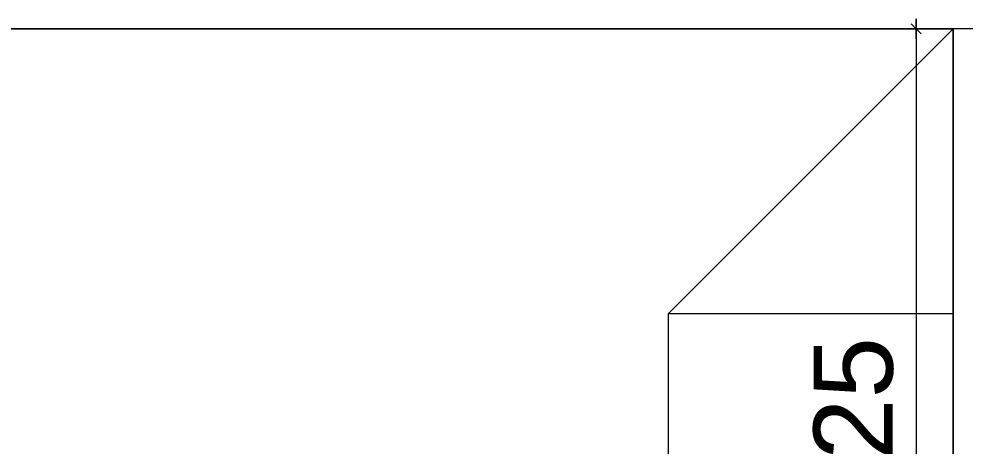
# Model space of a CAD drawing. Header units: metres. Extents: x 5 to 242, y -3 to 162.
# Drawn here: x 190.41 to 196.38, y 84.11 to 86.81 of the extents above; entities that cross this region are included whole.
import ezdxf

# ---------------------------------------------------------------- set-up
doc = ezdxf.new("R2010")
doc.units = ezdxf.units.M
doc.layers.add('1053_ARQ_BASE_MATADOURO_dwg', color=7, linetype='Continuous', lineweight=5, true_color=0x767676)
doc.layers.add('A-COTAS', color=7, linetype='Continuous', lineweight=9)
doc.layers.add('A-ESQ-PORTAS', color=7, linetype='Continuous', lineweight=20)
doc.styles.add('Arial', font='arial.ttf', dxfattribs={"height": 0.5})

# ---------------------------------------------------------------- blocks, each defined once
blk = doc.blocks.new('1053_ARQ_BASE_MATADOURO_dwg_PU-Tick-4039619-TÉRREO 1_20')
at = {"layer": 'A-COTAS', "color": 253, "true_color": 0xaaaaaa}
for p, q in [((0, -1), (0, 1)), ((1, 0), (-1, 0)), ((-0.5, -0.5), (0.5, 0.5))]:
    blk.add_line(p, q, dxfattribs=at)
blk = doc.blocks.new('1053_ARQ_BASE_MATADOURO_dwg_arq geral tgov-4039641-TÉRREO 1_20')
at = {"color": 253, "lineweight": 5, "true_color": 0xaaaaaa, "flags": 128}
blk.add_lwpolyline([(23.9972, 3.7065), (62.5, 3.7065), (62.5, 3.5558), (23.9972, 3.5558), (23.9972, 3.7065), (23.9972, 9.8559), (47.2592, 9.8559)], dxfattribs=at)
at = {"layer": 'A-COTAS', "color": 253, "true_color": 0xaaaaaa}
blk.add_line((39.4661, 3.494), (39.4661, -1.631), dxfattribs=at)
at = {"layer": 'A-ESQ-PORTAS', "color": 253, "true_color": 0xaaaaaa, "flags": 128}
blk.add_lwpolyline([(24.1472, 0.8597), (24.1472, 3.5565), (39.6993, 3.5565), (39.6993, -1.5435), (36.6993, -1.5435)], dxfattribs=at)
for points in [[(39.6993, -1.5435), (39.6993, 3.5565), (37.8993, 1.7565), (37.8993, 0.2565)], [(39.6993, 1.7565), (37.8993, 1.7565), (37.8993, 0.2565), (39.6993, 0.2565)]]:
    blk.add_lwpolyline(points, close=True, dxfattribs=at)
for xscale, yscale, zscale, rotation in [(0.0625, 0.0625, 0.0625, 269.9999999999996), (0.06250000000000001, 0.06250000000000001, 0.06250000000000001, 89.99999999999962)]:
    blk.add_blockref('1053_ARQ_BASE_MATADOURO_dwg_PU-Tick-4039619-TÉRREO 1_20', (39.4661, 3.5565), dxfattribs=dict(xscale=xscale, yscale=yscale, zscale=zscale, rotation=rotation))
at = {"layer": 'A-COTAS', "insert": (38.8174, 0.9315), "char_height": 0.5, "width": 1.628048, "attachment_point": 2, "rotation": 90, "line_spacing_factor": 0.941778, "style": 'Arial'}
blk.add_mtext('5.25', dxfattribs=at)
blk = doc.blocks.new('1053_ARQ_BASE_MATADOURO_dwg-3625622-TÉRREO 1_20')
blk.add_blockref('1053_ARQ_BASE_MATADOURO_dwg_arq geral tgov-4039641-TÉRREO 1_20', (130.2098, 83.186))

msp = doc.modelspace()

# ---------------------------------------------------------------- block references
at = {"layer": '1053_ARQ_BASE_MATADOURO_dwg', "color": 253, "true_color": 0xaaaaaa}
msp.add_blockref('1053_ARQ_BASE_MATADOURO_dwg-3625622-TÉRREO 1_20', (26.3988, 0), dxfattribs=at)

doc.saveas('drawing.dxf')
